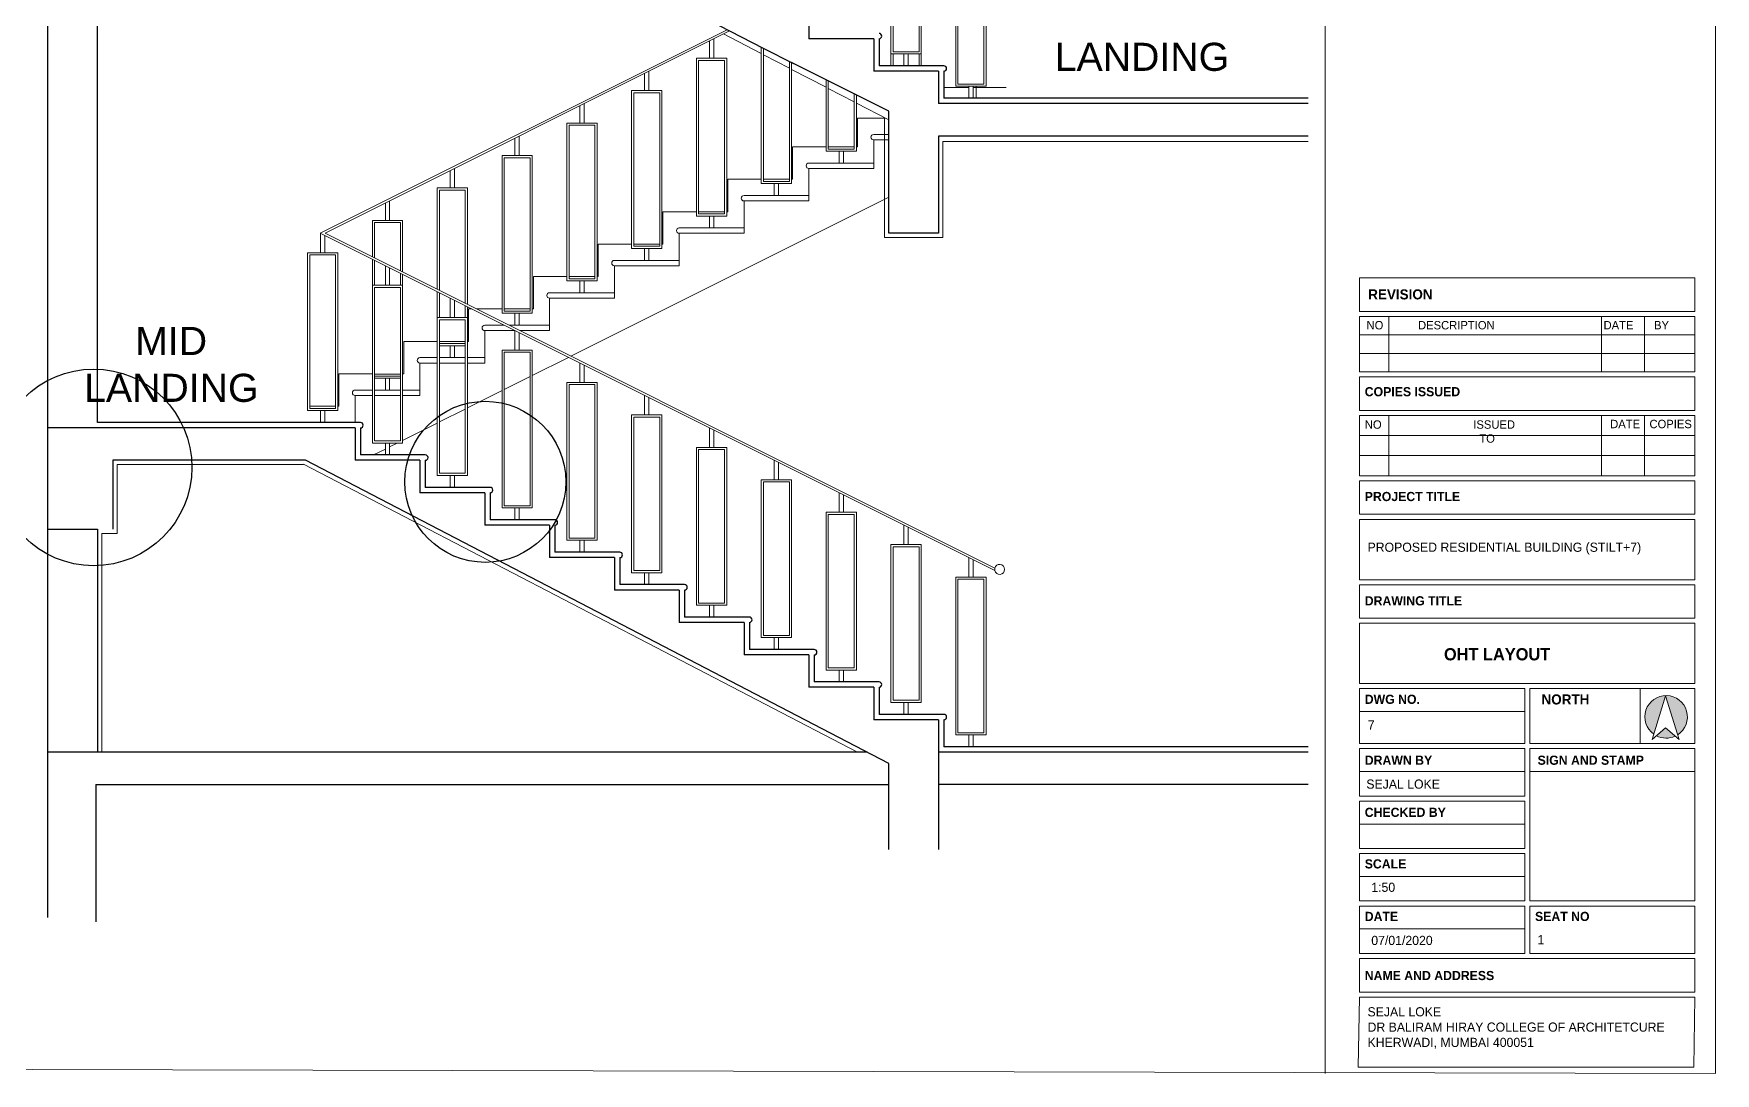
# Model space of a CAD drawing. Header units: millimetres. Extents: x -1932176 to 78768, y -1967 to 1266654.
# Drawn here: x -1915884 to -1888380, y 1112773 to 1129769 of the extents above; entities that cross this region are included whole.
import ezdxf

# ---------------------------------------------------------------- set-up
doc = ezdxf.new("R2010")
doc.units = ezdxf.units.MM
doc.layers.add('elevation', color=40, linetype='Continuous', lineweight=9, transparency=0.1)
doc.layers.add('elevation back', color=90, linetype='Continuous', lineweight=5, transparency=0.3)
for name, color, linetype, lineweight in [('PLASTER', 252, 'Continuous', 15), ('section lines', 10, 'Continuous', 30), ('SHEET', 7, 'Continuous', 13), ('text', 252, 'Continuous', 5)]:
    doc.layers.add(name, color=color, linetype=linetype, lineweight=lineweight)
doc.styles.add('20 scale', font='ARIALN.TTF', dxfattribs={"height": 0.2})
doc.styles.get("Standard").update_dxf_attribs({"font": 'arial.ttf'})

msp = doc.modelspace()

# ---------------------------------------------------------------- hatches: boundary and pattern name
at = {"layer": 'SHEET', "linetype": 'ByBlock', "lineweight": 20, "transparency": 33554687}
h = msp.add_hatch(color=0, dxfattribs=at)
h.dxf.hatch_style = 1
h.paths.add_polyline_path([(-1889193.91377, 1118944.87573), (-1888996.25525, 1118309.30116, 3.231701641), (-1889388.73652, 1118318.41964)])
h.paths.add_polyline_path([(-1889193.91377, 1118421.38491), (-1889345.59963, 1118291.94093, 0.2347967333), (-1889036.28065, 1118286.86573)])

# ---------------------------------------------------------------- linework, layer by layer
at = {"color": 252, "ltscale": 30}
msp.add_line((-1914519.77082, 1122723.73025), (-1911472.53731, 1122731.68908), dxfattribs=at)
at = {"color": 0, "ltscale": 30}
msp.add_line((-1914865.6632, 1117493.6534), (-1914865.6632, 1115250.8138), dxfattribs=at)
for centre, radius in [((-1914903.78186, 1122678.05582), 1607.01271), ((-1908497.70394, 1122442.50093), 1316.36182)]:
    msp.add_circle(centre, radius, dxfattribs=at)
at = {"layer": 'elevation', "color": 0}
for p, q in [((-1901368.52233, 1129438.01809), (-1901368.52233, 1131381.62773)), ((-1901863.25933, 1129438.01809), (-1901863.25933, 1131134.25923)), ((-1901827.92097, 1129473.35645), (-1901827.92097, 1130957.56744)), ((-1901403.86068, 1129473.35645), (-1901403.86068, 1130957.56744)), ((-1901368.52233, 1129438.01809), (-1901863.25933, 1129438.01809)), ((-1901403.86068, 1129473.35645), (-1901827.92097, 1129473.35645)), ((-1901651.22918, 1129243.65712), (-1901651.22918, 1129438.01809)), ((-1901580.55247, 1129243.65712), (-1901580.55247, 1129438.01809)), ((-1901898.59768, 1128120.9395), (-1902145.96618, 1128120.9395)), ((-1902145.96618, 1128032.59361), (-1902145.96618, 1127565.08516)), ((-1902145.96618, 1128032.59361), (-1901898.59768, 1128032.59361)), ((-1902145.96618, 1127653.43106), (-1903206.11689, 1127653.43106)), ((-1902145.96618, 1127565.08516), (-1903206.11689, 1127565.08516)), ((-1903206.11689, 1127565.08516), (-1903206.11689, 1127035.00981)), ((-1903206.11689, 1127123.3557), (-1904266.26761, 1127123.3557)), ((-1901898.59768, 1127096.12715), (-1907097.27485, 1124496.78857)), ((-1903206.11689, 1127035.00981), (-1904266.26761, 1127035.00981)), ((-1904266.26761, 1127035.00981), (-1904266.26761, 1126504.93445)), ((-1904266.26761, 1126593.28035), (-1905326.41832, 1126593.28035)), ((-1911196.75672, 1126507.02002), (-1900167.01819, 1120992.15075)), ((-1911192.58559, 1126186.88924), (-1911192.58559, 1126504.93445)), ((-1911121.90888, 1126186.88924), (-1911121.90888, 1126469.5961)), ((-1911117.73775, 1126507.02002), (-1900167.01819, 1121031.66023)), ((-1904266.26761, 1126504.93445), (-1905326.41832, 1126504.93445)), ((-1905326.41832, 1126504.93445), (-1905326.41832, 1125974.8591)), ((-1911404.61573, 1123607.18917), (-1911404.61573, 1126186.88924)), ((-1910909.87873, 1126186.88924), (-1911404.61573, 1126186.88924)), ((-1911369.27738, 1123642.52753), (-1911369.27738, 1126151.55088)), ((-1910945.21709, 1126151.55088), (-1911369.27738, 1126151.55088)), ((-1910945.21709, 1123642.52753), (-1910945.21709, 1126151.55088)), ((-1910909.87873, 1123607.18917), (-1910909.87873, 1126186.88924)), ((-1905326.41832, 1126063.20499), (-1906386.56903, 1126063.20499)), ((-1910132.43488, 1125656.81388), (-1910132.43488, 1125974.8591)), ((-1910061.75816, 1125656.81388), (-1910061.75816, 1125939.52074)), ((-1905326.41832, 1125974.8591), (-1906386.56903, 1125974.8591)), ((-1906386.56903, 1125974.8591), (-1906386.56903, 1125444.78374)), ((-1910344.46502, 1123077.11382), (-1910344.46502, 1125656.81388)), ((-1909849.72802, 1125656.81388), (-1910344.46502, 1125656.81388)), ((-1910309.12666, 1123112.45217), (-1910309.12666, 1125621.47553)), ((-1909885.06638, 1125621.47553), (-1910309.12666, 1125621.47553)), ((-1910309.12666, 1124172.60289), (-1910309.12666, 1125621.47553)), ((-1909885.06638, 1123112.45217), (-1909885.06638, 1125621.47553)), ((-1909885.06638, 1124172.60289), (-1909885.06638, 1125621.47553)), ((-1909849.72802, 1123077.11382), (-1909849.72802, 1125656.81388)), ((-1906386.56903, 1125533.12963), (-1907446.71974, 1125533.12963)), ((-1909072.28417, 1125126.73853), (-1909072.28417, 1125444.78374)), ((-1909001.60745, 1125126.73853), (-1909001.60745, 1125409.44538)), ((-1906386.56903, 1125444.78374), (-1907446.71974, 1125444.78374)), ((-1907446.71974, 1125444.78374), (-1907446.71974, 1124914.70838)), ((-1909284.31431, 1122547.03846), (-1909284.31431, 1125126.73853)), ((-1908789.57731, 1125126.73853), (-1909284.31431, 1125126.73853)), ((-1909248.97595, 1122582.37682), (-1909248.97595, 1125091.40017)), ((-1908824.91567, 1125091.40017), (-1909248.97595, 1125091.40017)), ((-1909248.97595, 1124702.67824), (-1909248.97595, 1125091.40017)), ((-1908824.91567, 1122582.37682), (-1908824.91567, 1125091.40017)), ((-1908824.91567, 1124702.67824), (-1908824.91567, 1125091.40017)), ((-1908789.57731, 1122547.03846), (-1908789.57731, 1125126.73853)), ((-1908188.82524, 1125003.05428), (-1908506.87045, 1125003.05428)), ((-1907446.71974, 1125003.05428), (-1908109.80627, 1125003.05428)), ((-1908012.13345, 1124914.70838), (-1908506.87045, 1124914.70838)), ((-1908506.87045, 1124914.70838), (-1908506.87045, 1124384.63303)), ((-1908012.13345, 1124596.66317), (-1908012.13345, 1124914.70838)), ((-1907941.45674, 1124596.66317), (-1907941.45674, 1124879.37003)), ((-1907446.71974, 1124914.70838), (-1907933.11449, 1124914.70838)), ((-1909284.31431, 1124472.97892), (-1909567.02117, 1124472.97892)), ((-1909284.31431, 1124384.63303), (-1909567.02117, 1124384.63303)), ((-1909567.02117, 1124384.63303), (-1909567.02117, 1123854.55767)), ((-1908824.91567, 1124472.97892), (-1909248.97595, 1124472.97892)), ((-1908824.91567, 1124384.63303), (-1909248.97595, 1124384.63303)), ((-1908506.87045, 1124472.97892), (-1908789.57731, 1124472.97892)), ((-1908506.87045, 1124384.63303), (-1908789.57731, 1124384.63303)), ((-1908224.1636, 1122016.96311), (-1908224.1636, 1124596.66317)), ((-1907729.4266, 1124596.66317), (-1908224.1636, 1124596.66317)), ((-1908188.82524, 1122052.30146), (-1908188.82524, 1124561.32481)), ((-1907764.76495, 1124561.32481), (-1908188.82524, 1124561.32481)), ((-1907764.76495, 1122052.30146), (-1907764.76495, 1124561.32481)), ((-1907729.4266, 1122016.96311), (-1907729.4266, 1124596.66317)), ((-1907136.78433, 1124477.03382), (-1907729.4266, 1124180.71269)), ((-1906951.98274, 1124066.58781), (-1906951.98274, 1124384.63303)), ((-1907764.76495, 1124163.04351), (-1908188.82524, 1123951.01337)), ((-1906881.30603, 1124066.58781), (-1906881.30603, 1124349.29467)), ((-1910344.46502, 1123942.90357), (-1910627.17188, 1123942.90357)), ((-1910344.46502, 1123854.55767), (-1910627.17188, 1123854.55767)), ((-1910627.17188, 1123854.55767), (-1910627.17188, 1123412.82821)), ((-1910061.75816, 1123942.90357), (-1910309.12666, 1123942.90357)), ((-1909885.06638, 1123854.55767), (-1910309.12666, 1123854.55767)), ((-1909885.06638, 1123942.90357), (-1910061.75816, 1123942.90357)), ((-1909567.02117, 1123942.90357), (-1909849.72802, 1123942.90357)), ((-1909567.02117, 1123854.55767), (-1909849.72802, 1123854.55767)), ((-1908224.1636, 1123933.34419), (-1908789.57731, 1123650.63734)), ((-1907164.01288, 1121486.88775), (-1907164.01288, 1124066.58781)), ((-1906669.27589, 1124066.58781), (-1907164.01288, 1124066.58781)), ((-1907128.67453, 1121522.22611), (-1907128.67453, 1124031.24946)), ((-1906704.61424, 1124031.24946), (-1907128.67453, 1124031.24946)), ((-1906704.61424, 1121522.22611), (-1906704.61424, 1124031.24946)), ((-1906669.27589, 1121486.88775), (-1906669.27589, 1124066.58781)), ((-1905891.83203, 1123536.51246), (-1905891.83203, 1123854.55767)), ((-1910909.87873, 1123607.18917), (-1911404.61573, 1123607.18917)), ((-1910945.21709, 1123642.52753), (-1911369.27738, 1123642.52753)), ((-1911192.58559, 1123412.82821), (-1911192.58559, 1123607.18917)), ((-1911121.90888, 1123412.82821), (-1911121.90888, 1123607.18917)), ((-1908824.91567, 1123632.96816), (-1909248.97595, 1123420.93801)), ((-1905821.15532, 1123536.51246), (-1905821.15532, 1123819.21932)), ((-1909284.31431, 1123403.26884), (-1909849.72802, 1123120.56198)), ((-1906103.86217, 1120956.81239), (-1906103.86217, 1123536.51246)), ((-1905609.12517, 1123536.51246), (-1906103.86217, 1123536.51246)), ((-1906068.52382, 1120992.15075), (-1906068.52382, 1123501.1741)), ((-1905644.46353, 1123501.1741), (-1906068.52382, 1123501.1741)), ((-1905644.46353, 1120992.15075), (-1905644.46353, 1123501.1741)), ((-1905609.12517, 1120956.81239), (-1905609.12517, 1123536.51246)), ((-1904831.68132, 1123006.4371), (-1904831.68132, 1123324.48232)), ((-1904761.0046, 1123006.4371), (-1904761.0046, 1123289.14396)), ((-1909849.72802, 1123077.11382), (-1910344.46502, 1123077.11382)), ((-1909885.06638, 1123112.45217), (-1910309.12666, 1123112.45217)), ((-1910132.43488, 1122882.75285), (-1910132.43488, 1123077.11382)), ((-1909936.62435, 1123077.11382), (-1910061.75816, 1123014.54691)), ((-1910061.75816, 1122882.75284), (-1910061.75816, 1123077.11382)), ((-1905043.71146, 1120426.73704), (-1905043.71146, 1123006.4371)), ((-1904548.97446, 1123006.4371), (-1905043.71146, 1123006.4371)), ((-1904548.97446, 1120426.73704), (-1904548.97446, 1123006.4371)), ((-1910132.43488, 1122979.20855), (-1910325.34628, 1122882.75285)), ((-1905008.3731, 1120462.07539), (-1905008.3731, 1122971.09875)), ((-1904584.31282, 1122971.09875), (-1905008.3731, 1122971.09875)), ((-1904584.31282, 1120462.07539), (-1904584.31282, 1122971.09875)), ((-1903771.53061, 1122476.36175), (-1903771.53061, 1122794.40696)), ((-1903700.85389, 1122476.36175), (-1903700.85389, 1122759.0686)), ((-1908789.57731, 1122547.03846), (-1909284.31431, 1122547.03846)), ((-1908824.91567, 1122582.37682), (-1909248.97595, 1122582.37682)), ((-1909072.28417, 1122352.67749), (-1909072.28417, 1122547.03846)), ((-1909001.60745, 1122352.67749), (-1909001.60745, 1122547.03846)), ((-1903983.56075, 1119896.66168), (-1903983.56075, 1122476.36175)), ((-1903488.82375, 1122476.36175), (-1903983.56075, 1122476.36175)), ((-1903488.82375, 1119896.66168), (-1903488.82375, 1122476.36175)), ((-1903948.22239, 1119932.00004), (-1903948.22239, 1122441.02339)), ((-1903524.16211, 1122441.02339), (-1903948.22239, 1122441.02339)), ((-1903524.16211, 1119932.00004), (-1903524.16211, 1122441.02339)), ((-1902711.37989, 1121946.28639), (-1902711.37989, 1122264.3316)), ((-1902640.70318, 1121946.28639), (-1902640.70318, 1122228.99325)), ((-1907729.4266, 1122016.96311), (-1908224.1636, 1122016.96311)), ((-1907764.76495, 1122052.30146), (-1908188.82524, 1122052.30146)), ((-1908012.13345, 1121822.60213), (-1908012.13345, 1122016.96311)), ((-1907941.45674, 1121822.60213), (-1907941.45674, 1122016.96311)), ((-1902923.41004, 1119366.58633), (-1902923.41004, 1121946.28639)), ((-1902428.67304, 1121946.28639), (-1902923.41004, 1121946.28639)), ((-1902888.07168, 1119401.92468), (-1902888.07168, 1121910.94803)), ((-1902464.0114, 1121910.94803), (-1902888.07168, 1121910.94803)), ((-1902464.0114, 1119401.92468), (-1902464.0114, 1121910.94803)), ((-1902428.67304, 1119366.58633), (-1902428.67304, 1121946.28639)), ((-1901651.22918, 1121416.21104), (-1901651.22918, 1121734.25625)), ((-1901580.55247, 1121416.21104), (-1901580.55247, 1121698.91789)), ((-1906669.27589, 1121486.88775), (-1907164.01288, 1121486.88775)), ((-1906704.61424, 1121522.22611), (-1907128.67453, 1121522.22611)), ((-1906951.98274, 1121292.52678), (-1906951.98274, 1121486.88775)), ((-1906881.30603, 1121292.52678), (-1906881.30603, 1121486.88775)), ((-1901863.25933, 1118836.51097), (-1901863.25933, 1121416.21104)), ((-1901368.52233, 1121416.21104), (-1901863.25933, 1121416.21104)), ((-1901827.92097, 1118871.84933), (-1901827.92097, 1121380.87268)), ((-1901403.86068, 1121380.87268), (-1901827.92097, 1121380.87268)), ((-1901403.86068, 1118871.84933), (-1901403.86068, 1121380.87268)), ((-1901368.52233, 1118836.51097), (-1901368.52233, 1121416.21104)), ((-1900591.07847, 1120886.13568), (-1900591.07847, 1121204.18089)), ((-1900520.40176, 1120886.13568), (-1900520.40176, 1121168.84254)), ((-1905609.12517, 1120956.81239), (-1906103.86217, 1120956.81239)), ((-1905644.46353, 1120992.15075), (-1906068.52382, 1120992.15075)), ((-1905891.83203, 1120762.45142), (-1905891.83203, 1120956.81239)), ((-1905821.15532, 1120762.45142), (-1905821.15532, 1120956.81239)), ((-1900308.37161, 1120886.13568), (-1900803.10861, 1120886.13568)), ((-1900803.10861, 1118306.43561), (-1900803.10861, 1120886.13568)), ((-1900308.37161, 1120886.13568), (-1900803.10861, 1120886.13568)), ((-1900343.70997, 1120850.79732), (-1900767.77026, 1120850.79732)), ((-1900767.77026, 1118341.77397), (-1900767.77026, 1120850.79732)), ((-1900343.70997, 1120850.79732), (-1900767.77026, 1120850.79732)), ((-1900343.70997, 1118341.77397), (-1900343.70997, 1120850.79732)), ((-1900308.37161, 1118306.43561), (-1900308.37161, 1120886.13568)), ((-1900167.01819, 1120992.15075), (-1900167.01819, 1121031.66023)), ((-1904548.97446, 1120426.73704), (-1905043.71146, 1120426.73704)), ((-1904584.31282, 1120462.07539), (-1905008.3731, 1120462.07539)), ((-1904831.68132, 1120232.37607), (-1904831.68132, 1120426.73704)), ((-1904761.0046, 1120232.37606), (-1904761.0046, 1120426.73704)), ((-1903488.82375, 1119896.66168), (-1903983.56075, 1119896.66168)), ((-1903524.16211, 1119932.00004), (-1903948.22239, 1119932.00004)), ((-1903771.53061, 1119702.30071), (-1903771.53061, 1119896.66168)), ((-1903700.85389, 1119702.30071), (-1903700.85389, 1119896.66168)), ((-1902428.67304, 1119366.58633), (-1902923.41004, 1119366.58633)), ((-1902464.0114, 1119401.92468), (-1902888.07168, 1119401.92468)), ((-1902711.37989, 1119172.22535), (-1902711.37989, 1119366.58633)), ((-1902640.70318, 1119172.22535), (-1902640.70318, 1119366.58633)), ((-1901403.86068, 1118871.84933), (-1901827.92097, 1118871.84933)), ((-1901368.52233, 1118836.51097), (-1901863.25933, 1118836.51097)), ((-1901651.22918, 1118642.15), (-1901651.22918, 1118836.51097)), ((-1901580.55247, 1118642.15), (-1901580.55247, 1118836.51097)), ((-1900343.70997, 1118341.77397), (-1900767.77026, 1118341.77397)), ((-1900308.37161, 1118306.43561), (-1900803.10861, 1118306.43561)), ((-1900591.07847, 1118112.07464), (-1900591.07847, 1118306.43561)), ((-1900520.40176, 1118112.07464), (-1900520.40176, 1118306.43561))]:
    msp.add_line(p, q, dxfattribs=at)
at = {"layer": 'elevation', "color": 0, "transparency": 33554600}
for p, q in [((-1900803.10861, 1128907.94273), (-1900803.10861, 1131487.6428)), ((-1900803.10861, 1128907.94273), (-1900803.10861, 1131487.6428)), ((-1900767.77026, 1128943.28109), (-1900767.77026, 1131452.30444)), ((-1900767.77026, 1128943.28109), (-1900767.77026, 1131452.30444)), ((-1900343.70997, 1128943.28109), (-1900343.70997, 1131452.30444)), ((-1900343.70997, 1128943.28109), (-1900343.70997, 1131452.30444)), ((-1900308.37161, 1128907.94273), (-1900308.37161, 1131487.6428)), ((-1900308.37161, 1128907.94273), (-1900308.37161, 1131487.6428)), ((-1904543.32085, 1129833.73795), (-1911196.75672, 1126507.02002)), ((-1904504.45305, 1129813.66236), (-1911117.73775, 1126507.02002)), ((-1904831.68132, 1129367.34137), (-1904831.68132, 1129650.04823)), ((-1904761.0046, 1129367.34137), (-1904761.0046, 1129685.38659)), ((-1905043.71146, 1126787.64131), (-1905043.71146, 1129367.34137)), ((-1905043.71146, 1129367.34137), (-1904548.97446, 1129367.34137)), ((-1905008.3731, 1126822.97967), (-1905008.3731, 1129332.00302)), ((-1905008.3731, 1129332.00302), (-1904584.31282, 1129332.00302)), ((-1904584.31282, 1126822.97967), (-1904584.31282, 1129332.00302)), ((-1904548.97446, 1126787.64131), (-1904548.97446, 1129367.34137)), ((-1903983.56075, 1127317.71666), (-1903983.56075, 1129544.03316)), ((-1903948.22239, 1127353.05502), (-1903948.22239, 1129526.36398)), ((-1901863.25933, 1129438.01809), (-1901863.25933, 1129243.65712)), ((-1901827.92097, 1129438.01809), (-1901827.92097, 1129243.65712)), ((-1901403.86068, 1129243.65711), (-1901403.86068, 1129438.01809)), ((-1901368.52233, 1129438.01809), (-1901368.52233, 1129243.65711)), ((-1905891.83203, 1128837.26602), (-1905891.83203, 1129119.97288)), ((-1905821.15532, 1128837.26602), (-1905821.15532, 1129155.31123)), ((-1903524.16211, 1127353.05502), (-1903524.16211, 1129314.33384)), ((-1903488.82375, 1127317.71666), (-1903488.82375, 1129296.66466)), ((-1906103.86217, 1126257.56595), (-1906103.86217, 1128837.26602)), ((-1906103.86217, 1128837.26602), (-1905609.12517, 1128837.26602)), ((-1906068.52382, 1126292.90431), (-1906068.52382, 1128801.92766)), ((-1906068.52382, 1128801.92766), (-1905644.46353, 1128801.92766)), ((-1905644.46353, 1126292.90431), (-1905644.46353, 1128801.92766)), ((-1905609.12517, 1126257.56595), (-1905609.12517, 1128837.26602)), ((-1902923.41004, 1127847.79202), (-1902923.41004, 1129013.9578)), ((-1902888.07168, 1127883.13038), (-1902888.07168, 1128996.28863)), ((-1902464.0114, 1127883.13038), (-1902464.0114, 1128784.25848)), ((-1900308.37161, 1128907.94273), (-1900803.10861, 1128907.94273)), ((-1900803.10861, 1128907.94273), (-1900308.37161, 1128907.94273)), ((-1900343.70997, 1128943.28109), (-1900767.77026, 1128943.28109)), ((-1900767.77026, 1128943.28109), (-1900343.70997, 1128943.28109)), ((-1900591.07847, 1128713.58177), (-1900591.07847, 1128907.94273)), ((-1900591.07847, 1128713.58177), (-1900591.07847, 1128907.94273)), ((-1900520.40176, 1128713.58177), (-1900520.40176, 1128907.94273)), ((-1900520.40176, 1128713.58177), (-1900520.40176, 1128907.94273)), ((-1906951.98274, 1128307.19066), (-1906951.98274, 1128589.89752)), ((-1906881.30603, 1128307.19066), (-1906881.30603, 1128625.23588)), ((-1902428.67304, 1127847.79202), (-1902428.67304, 1128766.5893)), ((-1907164.01288, 1125727.4906), (-1907164.01288, 1128307.19066)), ((-1907164.01288, 1128307.19066), (-1906669.27589, 1128307.19066)), ((-1907128.67453, 1125762.82895), (-1907128.67453, 1128271.85231)), ((-1907128.67453, 1128271.85231), (-1906704.61424, 1128271.85231)), ((-1906704.61424, 1125762.82895), (-1906704.61424, 1128271.85231)), ((-1906669.27589, 1125727.4906), (-1906669.27589, 1128307.19066)), ((-1908012.13345, 1127777.11531), (-1908012.13345, 1128059.82216)), ((-1907941.45674, 1127777.11531), (-1907941.45674, 1128095.16052)), ((-1908224.1636, 1125197.41524), (-1908224.1636, 1127777.11531)), ((-1908224.1636, 1127777.11531), (-1907729.4266, 1127777.11531)), ((-1908188.82524, 1125232.7536), (-1908188.82524, 1127741.77695)), ((-1908188.82524, 1127741.77695), (-1907764.76495, 1127741.77695)), ((-1907764.76495, 1125232.7536), (-1907764.76495, 1127741.77695)), ((-1907729.4266, 1125197.41524), (-1907729.4266, 1127777.11531)), ((-1902923.41004, 1127847.79202), (-1902428.67304, 1127847.79202)), ((-1902888.07168, 1127883.13038), (-1902464.0114, 1127883.13038)), ((-1902711.37989, 1127653.43106), (-1902711.37989, 1127847.79202)), ((-1902640.70318, 1127653.43106), (-1902640.70318, 1127847.79202)), ((-1909072.28417, 1127247.03995), (-1909072.28417, 1127529.74681)), ((-1909001.60745, 1127247.03995), (-1909001.60745, 1127565.08516)), ((-1909284.31431, 1125590.3083), (-1909284.31431, 1127247.03995)), ((-1909284.31431, 1127247.03995), (-1908789.57731, 1127247.03995)), ((-1909248.97595, 1125572.63912), (-1909248.97595, 1127211.70159)), ((-1909248.97595, 1127211.70159), (-1908824.91567, 1127211.70159)), ((-1908824.91567, 1125360.60897), (-1908824.91567, 1127211.70159)), ((-1908789.57731, 1125342.9398), (-1908789.57731, 1127247.03995)), ((-1903983.56075, 1127317.71666), (-1903488.82375, 1127317.71666)), ((-1903948.22239, 1127353.05502), (-1903524.16211, 1127353.05502)), ((-1903771.53061, 1127123.3557), (-1903771.53061, 1127317.71666)), ((-1903700.85389, 1127123.3557), (-1903700.85389, 1127317.71666)), ((-1910132.43488, 1126716.96459), (-1910132.43488, 1126999.67145)), ((-1910061.75816, 1126716.96459), (-1910061.75816, 1127035.00981)), ((-1910344.46502, 1126120.38365), (-1910344.46502, 1126716.96459)), ((-1910344.46502, 1126716.96459), (-1909849.72802, 1126716.96459)), ((-1910309.12666, 1126102.71447), (-1910309.12666, 1126681.62624)), ((-1910309.12666, 1126681.62624), (-1909885.06638, 1126681.62624)), ((-1909885.06638, 1125890.68433), (-1909885.06638, 1126681.62624)), ((-1909849.72802, 1125873.01515), (-1909849.72802, 1126716.96459)), ((-1905043.71146, 1126787.64131), (-1904548.97446, 1126787.64131)), ((-1905008.3731, 1126822.97967), (-1904584.31282, 1126822.97967)), ((-1904831.68132, 1126593.28035), (-1904831.68132, 1126787.64131)), ((-1904761.0046, 1126593.28035), (-1904761.0046, 1126787.64131)), ((-1910344.46502, 1125656.81388), (-1910344.46502, 1126080.87417)), ((-1910309.12666, 1125656.81388), (-1910309.12666, 1126063.20499)), ((-1906103.86217, 1126257.56595), (-1905609.12517, 1126257.56595)), ((-1906068.52382, 1126292.90431), (-1905644.46353, 1126292.90431)), ((-1905891.83203, 1126063.20499), (-1905891.83203, 1126257.56595)), ((-1905821.15532, 1126063.20499), (-1905821.15532, 1126257.56595)), ((-1909885.06638, 1125656.81388), (-1909885.06638, 1125851.17485)), ((-1909849.72802, 1125656.81388), (-1909849.72802, 1125833.50567)), ((-1907128.67453, 1125762.82895), (-1906704.61424, 1125762.82895)), ((-1909284.31431, 1125109.06935), (-1909284.31431, 1125550.79881)), ((-1909248.97595, 1125126.73853), (-1909248.97595, 1125533.12963)), ((-1907164.01288, 1125727.4906), (-1906669.27589, 1125727.4906)), ((-1906951.98274, 1125533.12963), (-1906951.98274, 1125727.4906)), ((-1906881.30603, 1125533.12963), (-1906881.30603, 1125727.4906)), ((-1908824.91567, 1125126.73853), (-1908824.91567, 1125321.09949)), ((-1908789.57731, 1125126.73853), (-1908789.57731, 1125303.43031)), ((-1908224.1636, 1125197.41524), (-1907729.4266, 1125197.41524)), ((-1908188.82524, 1125232.7536), (-1907764.76495, 1125232.7536)), ((-1908012.13345, 1125003.05428), (-1908012.13345, 1125197.41524)), ((-1907941.45674, 1125003.05428), (-1907941.45674, 1125197.41524)), ((-1909248.97595, 1124702.67824), (-1908824.91567, 1124702.67824)), ((-1909248.97595, 1124667.33988), (-1908824.91567, 1124667.33988)), ((-1909072.28417, 1124472.97892), (-1909072.28417, 1124667.33988)), ((-1909001.60745, 1124472.97892), (-1909001.60745, 1124667.33988)), ((-1907941.45674, 1124914.70838), (-1907941.45674, 1124918.87951)), ((-1910309.12666, 1124172.60289), (-1909885.06638, 1124172.60289)), ((-1910309.12666, 1124137.26453), (-1909885.06638, 1124137.26453)), ((-1910132.43488, 1123942.90357), (-1910132.43488, 1124137.26453)), ((-1910061.75816, 1123942.90357), (-1910061.75816, 1124137.26453))]:
    msp.add_line(p, q, dxfattribs=at)
at = {"layer": 'elevation', "color": 0}
for centre, radius, start, end in [((-1902145.96618, 1128076.76656), 44.17295, 90, 270), ((-1903206.11689, 1127609.25811), 44.17295, 90, 270), ((-1904266.26761, 1127079.18275), 44.17295, 90, 270), ((-1905326.41832, 1126549.1074), 44.17295, 90, 270), ((-1906386.56903, 1126019.03204), 44.17295, 90, 270), ((-1907446.71974, 1125488.95669), 44.17295, 90, 270), ((-1908506.87045, 1124958.88133), 44.17295, 90, 270), ((-1909567.02117, 1124428.80597), 44.17295, 90, 270), ((-1910627.17188, 1123898.73062), 44.17295, 90, 270), ((-1900086.90819, 1121011.90549), 82.50976, 193.852492665, 166.147507335)]:
    msp.add_arc(centre, radius, start, end, dxfattribs=at)
at = {"layer": 'elevation back', "color": 0}
msp.add_line((-1900467.39422, 1128907.94273), (-1900467.39422, 1128713.58177), dxfattribs=at)
at = {"layer": 'PLASTER', "color": 0}
for p, q in [((-1903983.56075, 1129442.52006), (-1904603.0564, 1129764.36069)), ((-1903524.16211, 1129203.85309), (-1903948.22239, 1129424.16106)), ((-1902923.41004, 1128891.75013), (-1903488.82375, 1129185.49409)), ((-1902464.0114, 1128653.08316), (-1902888.07168, 1128873.39113)), ((-1900591.07847, 1128890.27355), (-1900997.46958, 1128890.27355)), ((-1899978.11055, 1128890.27355), (-1900520.40176, 1128890.27355)), ((-1901898.59768, 1128359.3392), (-1902428.67304, 1128634.72416)), ((-1902411.00386, 1128385.97718), (-1902411.00386, 1127918.46873)), ((-1902411.00386, 1128385.97718), (-1901949.87187, 1128385.97718)), ((-1901969.2744, 1126434.25774), (-1901969.2744, 1128396.05719)), ((-1895041.82399, 1128006.81463), (-1901015.13876, 1128006.81463)), ((-1901015.13876, 1128006.81463), (-1901015.13876, 1126434.25774)), ((-1903471.15457, 1127918.46873), (-1903471.15457, 1127388.39338)), ((-1903471.15457, 1127918.46873), (-1902923.41004, 1127918.46873)), ((-1902888.07168, 1127918.46873), (-1902464.0114, 1127918.46873)), ((-1902428.67304, 1127918.46873), (-1902411.00386, 1127918.46873)), ((-1904531.30528, 1127388.39338), (-1904531.30528, 1126858.31802)), ((-1904531.30528, 1127388.39338), (-1903983.56075, 1127388.39338)), ((-1903948.22239, 1127388.39338), (-1903524.16211, 1127388.39338)), ((-1903488.82375, 1127388.39338), (-1903471.15457, 1127388.39338)), ((-1905591.456, 1126504.93445), (-1905591.456, 1126858.31802)), ((-1905591.456, 1126858.31802), (-1905043.71146, 1126858.31802)), ((-1904584.31282, 1126858.31802), (-1905008.3731, 1126858.31802)), ((-1904531.30528, 1126858.31802), (-1904548.97446, 1126858.31802)), ((-1906651.60671, 1126328.24267), (-1906651.60671, 1125798.16731)), ((-1906103.86217, 1126328.24267), (-1906651.60671, 1126328.24267)), ((-1905644.46353, 1126328.24267), (-1906068.52382, 1126328.24267)), ((-1905591.456, 1126328.24267), (-1905609.12517, 1126328.24267)), ((-1905591.456, 1126504.93445), (-1905591.456, 1126328.24267)), ((-1901015.13876, 1126434.25774), (-1901969.2744, 1126434.25774)), ((-1907711.75742, 1125798.16731), (-1907711.75742, 1125268.09196)), ((-1907711.75742, 1125798.16731), (-1907164.01288, 1125798.16731)), ((-1907128.67453, 1125798.16731), (-1906704.61424, 1125798.16731)), ((-1906669.27589, 1125798.16731), (-1906651.60671, 1125798.16731)), ((-1908771.90813, 1125268.09196), (-1908771.90813, 1124738.0166)), ((-1908771.90813, 1125268.09196), (-1908718.9006, 1125268.09196)), ((-1908639.88163, 1125268.09196), (-1908224.1636, 1125268.09196)), ((-1908188.82524, 1125268.09196), (-1907764.76495, 1125268.09196)), ((-1907729.4266, 1125268.09196), (-1907711.75742, 1125268.09196)), ((-1909832.05884, 1124738.0166), (-1909832.05884, 1124207.94124)), ((-1909832.05884, 1124738.0166), (-1909284.31431, 1124738.0166)), ((-1908824.91567, 1124738.0166), (-1909248.97595, 1124738.0166)), ((-1908771.90813, 1124738.0166), (-1908789.57731, 1124738.0166)), ((-1910892.20955, 1124207.94124), (-1910892.20955, 1123677.86589)), ((-1910344.46502, 1124207.94124), (-1910892.20955, 1124207.94124)), ((-1910309.12666, 1124204.18842), (-1909885.06638, 1124204.18842)), ((-1909832.05884, 1124207.94124), (-1909849.72802, 1124207.94124)), ((-1910945.21709, 1123677.86589), (-1911369.27738, 1123677.86589)), ((-1910892.20955, 1123677.86589), (-1910909.87873, 1123677.86589)), ((-1914519.77082, 1122723.73025), (-1914519.65018, 1121600.07985)), ((-1902410.40949, 1118023.72876), (-1911472.53731, 1122731.68908)), ((-1914768.16486, 1121600.07985), (-1914768.16486, 1118023.72876)), ((-1914768.16486, 1121600.07985), (-1914519.65018, 1121600.07985))]:
    msp.add_line(p, q, dxfattribs=at)
at = {"layer": 'section lines', "color": 0}
for p, q in [((-1914838.84158, 1123412.82821), (-1914838.84158, 1133407.56842)), ((-1903948.22239, 1129526.36398), (-1911439.95409, 1133395.91408)), ((-1915650.5059, 1115323.6039), (-1915651.62379, 1132322.98784)), ((-1903206.11689, 1130215.46194), (-1903206.11689, 1129685.38659)), ((-1902145.96618, 1129685.38659), (-1903206.11689, 1129685.38659)), ((-1902145.96618, 1129685.38659), (-1903206.11689, 1129685.38659)), ((-1902145.96618, 1129685.38659), (-1902145.96618, 1129155.31123)), ((-1902057.62029, 1129685.38659), (-1902057.62029, 1129243.65712)), ((-1903451.2679, 1129277.88674), (-1903948.22239, 1129526.36398)), ((-1901898.59768, 1128501.55163), (-1903488.82375, 1129296.66466)), ((-1901085.81547, 1129155.31123), (-1902145.96618, 1129155.31123)), ((-1900997.51018, 1129243.65711), (-1902057.62029, 1129243.65712)), ((-1901085.81547, 1129155.31123), (-1901085.81547, 1128625.23588)), ((-1900997.46958, 1129155.31123), (-1900997.46958, 1128713.58177)), ((-1901898.59768, 1126504.93445), (-1901898.59768, 1128501.55163)), ((-1895041.82399, 1128625.23588), (-1901085.81547, 1128625.23588)), ((-1895041.82399, 1128713.58177), (-1900997.46958, 1128713.58177)), ((-1895041.82399, 1128095.16052), (-1901085.81547, 1128095.16052)), ((-1901085.81547, 1128095.16052), (-1901085.81547, 1126504.93445)), ((-1901085.81547, 1126504.93445), (-1901898.59768, 1126504.93445)), ((-1910627.17188, 1123324.48232), (-1915651.62379, 1123324.48232)), ((-1910538.82598, 1123412.82821), (-1914838.84158, 1123412.82821)), ((-1910627.17188, 1123324.48232), (-1910627.17188, 1122794.40696)), ((-1910538.82598, 1123324.48232), (-1910538.82598, 1122882.75285)), ((-1914590.45512, 1122794.40696), (-1914590.33448, 1121670.75656)), ((-1911439.95409, 1122794.40696), (-1914590.45512, 1122794.40696)), ((-1901898.59768, 1117837.4776), (-1911439.95409, 1122794.40696)), ((-1909567.02117, 1122794.40696), (-1910627.17188, 1122794.40696)), ((-1909478.71588, 1122882.75283), (-1910538.82598, 1122882.75285)), ((-1909567.02117, 1122794.40696), (-1909567.02117, 1122264.3316)), ((-1909478.67527, 1122794.40696), (-1909478.67527, 1122352.6775)), ((-1908506.87045, 1122264.3316), (-1909567.02117, 1122264.3316)), ((-1908418.56517, 1122352.67748), (-1909478.67527, 1122352.6775)), ((-1908506.87045, 1122264.3316), (-1908506.87045, 1121734.25625)), ((-1908418.52456, 1122264.3316), (-1908418.52456, 1121822.60214)), ((-1915651.62379, 1121670.75656), (-1914838.84158, 1121670.75656)), ((-1914838.84158, 1121670.75656), (-1914838.84158, 1118023.72876)), ((-1907446.71974, 1121734.25625), (-1908506.87045, 1121734.25625)), ((-1907358.41446, 1121822.60212), (-1908418.52456, 1121822.60214)), ((-1907446.71974, 1121734.25625), (-1907446.71974, 1121204.18089)), ((-1907358.37385, 1121734.25625), (-1907358.37385, 1121292.52679)), ((-1906386.56903, 1121204.18089), (-1907446.71974, 1121204.18089)), ((-1906298.26374, 1121292.52677), (-1907358.37385, 1121292.52679)), ((-1906386.56903, 1121204.18089), (-1906386.56903, 1120674.10554)), ((-1906298.22314, 1121204.18089), (-1906298.22314, 1120762.45143)), ((-1905326.41832, 1120674.10554), (-1906386.56903, 1120674.10554)), ((-1905238.11303, 1120762.45141), (-1906298.22314, 1120762.45143)), ((-1905326.41832, 1120674.10554), (-1905326.41832, 1120144.03018)), ((-1905238.07242, 1120674.10554), (-1905238.07242, 1120232.37607)), ((-1904266.26761, 1120144.03018), (-1905326.41832, 1120144.03018)), ((-1904177.96232, 1120232.37605), (-1905238.07242, 1120232.37607)), ((-1904266.26761, 1120144.03018), (-1904266.26761, 1119613.95482)), ((-1904177.92171, 1120144.03018), (-1904177.92171, 1119702.30072)), ((-1903117.81161, 1119702.3007), (-1904177.92171, 1119702.30072)), ((-1903206.11689, 1119613.95482), (-1904266.26761, 1119613.95482)), ((-1903206.11689, 1119613.95482), (-1904266.26761, 1119613.95482)), ((-1903206.11689, 1119613.95482), (-1903206.11689, 1119083.87947)), ((-1903117.771, 1119613.95482), (-1903117.771, 1119172.22536)), ((-1902057.6609, 1119172.22534), (-1903117.771, 1119172.22536)), ((-1902145.96618, 1119083.87947), (-1903206.11689, 1119083.87947)), ((-1902145.96618, 1119083.87947), (-1902145.96618, 1118553.80411)), ((-1902057.62029, 1119083.87947), (-1902057.62029, 1118642.15001)), ((-1900997.51018, 1118642.14999), (-1902057.62029, 1118642.15001)), ((-1901085.81547, 1118553.80411), (-1902145.96618, 1118553.80411)), ((-1901085.81547, 1118553.80411), (-1901085.81547, 1118023.72876)), ((-1900997.46958, 1118553.80411), (-1900997.46958, 1118112.07465)), ((-1895041.82399, 1118112.07465), (-1900997.46958, 1118112.07465)), ((-1902257.10363, 1118023.72876), (-1915651.1793, 1118023.72876)), ((-1901898.59768, 1116433.50269), (-1901898.59768, 1117837.4776)), ((-1895041.82399, 1118023.72876), (-1901085.81547, 1118023.72876)), ((-1901085.81547, 1118023.72876), (-1901085.81547, 1116433.50269)), ((-1914865.6632, 1117493.6534), (-1901898.59768, 1117493.6534)), ((-1895041.82399, 1117493.6534), (-1901085.81547, 1117493.6534))]:
    msp.add_line(p, q, dxfattribs=at)
for centre in [(-1902057.6609, 1129729.55952), (-1900997.51018, 1129199.48416), (-1910538.82598, 1123368.65526), (-1909478.71588, 1122838.57989), (-1908418.56517, 1122308.50453), (-1907358.41446, 1121778.42918), (-1906298.26374, 1121248.35382), (-1905238.11303, 1120718.27846), (-1904177.96232, 1120188.20311), (-1903117.81161, 1119658.12775), (-1902057.6609, 1119128.0524), (-1900997.51018, 1118597.97704)]:
    msp.add_arc(centre, 44.17295, 270, 90, dxfattribs=at)
at = {"layer": 'SHEET'}
msp.add_line((-1894759.67933, 1143011.12403), (-1894759.67933, 1112773.45451), dxfattribs=at)
at = {"layer": 'SHEET', "color": 18, "linetype": 'Continuous', "lineweight": 9, "ltscale": 2.5, "true_color": 0x000000}
for p, q in [((-1888713.54729, 1125776.20712), (-1888713.54729, 1125240.05364)), ((-1888713.54729, 1125227.50157), (-1888713.54729, 1125776.20712)), ((-1894200.60273, 1125145.19574), (-1888713.54729, 1125145.19574)), ((-1893721.69684, 1125145.19574), (-1893721.69684, 1124241.67988)), ((-1890245.03484, 1125145.19574), (-1890245.03484, 1124241.67988)), ((-1889541.41422, 1125145.19574), (-1889541.41422, 1124241.67988)), ((-1888713.54729, 1125145.19574), (-1888713.54729, 1124241.67988)), ((-1894200.60273, 1124844.02379), (-1888713.54729, 1124844.02379)), ((-1894200.60273, 1124542.85183), (-1888713.54729, 1124542.85183)), ((-1888713.54729, 1124241.67988), (-1894200.60273, 1124241.67988)), ((-1888713.54729, 1124159.37405), (-1888713.54729, 1123610.6685)), ((-1894200.60273, 1123528.36267), (-1888713.54729, 1123528.36267)), ((-1893721.69684, 1123528.36267), (-1893721.69684, 1122542.54097)), ((-1890245.03484, 1123528.36267), (-1890245.03484, 1122542.54097)), ((-1889541.41422, 1123528.36267), (-1889541.41422, 1122542.54097)), ((-1888713.54729, 1123528.36267), (-1888713.54729, 1122542.54097)), ((-1894200.60273, 1123199.75544), (-1888713.54729, 1123199.75544)), ((-1894200.60273, 1122871.14821), (-1888713.54729, 1122871.14821)), ((-1888713.54729, 1122542.54097), (-1894200.60273, 1122542.54097)), ((-1891498.22793, 1118163.37602), (-1891498.22793, 1119061.95734)), ((-1891415.92209, 1118163.37602), (-1891415.92209, 1119061.95734)), ((-1889612.12861, 1119061.95734), (-1889612.12861, 1118163.37602)), ((-1891498.22793, 1117305.9456), (-1891498.22793, 1118081.07019)), ((-1891415.92209, 1115591.08478), (-1891415.92209, 1118081.07019)), ((-1891498.22793, 1116448.51519), (-1891498.22793, 1117223.63977)), ((-1891498.22793, 1115591.08478), (-1891498.22793, 1116366.20936)), ((-1891415.92209, 1115591.08478), (-1888713.54729, 1115591.08478)), ((-1891498.22793, 1114733.65437), (-1891498.22793, 1115508.77895)), ((-1891415.92209, 1114733.65437), (-1891415.92209, 1115508.77895)), ((-1891415.92209, 1115508.77895), (-1888713.54729, 1115508.77895)), ((-1891415.92209, 1114733.65437), (-1888713.54729, 1114733.65437))]:
    msp.add_line(p, q, dxfattribs=at)
at = {"layer": 'SHEET', "color": 0, "linetype": 'Continuous', "lineweight": 9, "ltscale": 2.5}
for p, q in [((-1894200.60273, 1125145.19574), (-1894200.60273, 1124241.67988)), ((-1894200.60273, 1122542.54097), (-1894200.60273, 1123528.36267))]:
    msp.add_line(p, q, dxfattribs=at)
at = {"layer": 'SHEET', "linetype": 'ByBlock', "lineweight": 20}
for p, q in [((-1889415.53007, 1118232.26448), (-1889193.91377, 1118944.87573)), ((-1888972.29747, 1118232.26448), (-1889193.91377, 1118944.87573)), ((-1889415.53007, 1118232.26448), (-1889193.91377, 1118421.38491)), ((-1888972.29747, 1118232.26448), (-1889193.91377, 1118421.38491))]:
    msp.add_line(p, q, dxfattribs=at)
at = {"layer": 'SHEET'}
msp.add_lwpolyline([(-1931971.86696, 1143112.92678), (-1888380.23618, 1143011.12403), (-1888380.23618, 1112773.45451), (-1931971.86696, 1112875.25726)], close=True, dxfattribs=at)
at = {"layer": 'SHEET', "color": 18, "linetype": 'Continuous', "lineweight": 9, "ltscale": 2.5, "true_color": 0x000000}
for points in [[(-1888713.54729, 1125227.50157), (-1894200.60273, 1125227.50157), (-1894200.60273, 1125776.20712), (-1888713.54729, 1125776.20712)], [(-1892321.28624, 1124159.37405), (-1894200.60273, 1124159.37405)], [(-1888713.54729, 1123610.6685), (-1894200.60273, 1123610.6685), (-1894200.60273, 1124159.37405), (-1888713.54729, 1124159.37405)], [(-1888713.54729, 1122460.23514), (-1894200.60273, 1122460.23514)], [(-1888713.54729, 1120761.09624), (-1894200.60273, 1120761.09624)], [(-1891498.22793, 1118687.48953), (-1894200.60273, 1118687.48953), (-1894200.60273, 1119061.95734), (-1891498.22793, 1119061.95734)], [(-1891415.92209, 1119061.95734), (-1888713.54729, 1119061.95734)], [(-1888713.54729, 1119061.95734), (-1888713.54729, 1118163.37602)], [(-1891498.22793, 1118163.37602), (-1894200.60273, 1118163.37602), (-1894200.60273, 1118687.48953), (-1891498.22793, 1118687.48953)], [(-1891498.22793, 1117706.60238), (-1894200.60273, 1117706.60238), (-1894200.60273, 1118081.07019), (-1891498.22793, 1118081.07019)], [(-1888713.54729, 1118163.37602), (-1891415.92209, 1118163.37602)], [(-1891415.92209, 1118081.07019), (-1888713.54729, 1118081.07019)], [(-1888713.54729, 1118081.07019), (-1888713.54729, 1115591.08478)], [(-1891498.22793, 1117305.9456), (-1894200.60273, 1117305.9456), (-1894200.60273, 1117706.60238), (-1891498.22793, 1117706.60238)], [(-1891415.92209, 1117706.60238), (-1888713.54729, 1117706.60238)], [(-1891498.22793, 1116849.17197), (-1894200.60273, 1116849.17197), (-1894200.60273, 1117223.63977), (-1891498.22793, 1117223.63977)], [(-1891498.22793, 1116448.51519), (-1894200.60273, 1116448.51519), (-1894200.60273, 1116849.17197), (-1891498.22793, 1116849.17197)], [(-1891498.22793, 1115991.74155), (-1894200.60273, 1115991.74155), (-1894200.60273, 1116366.20936), (-1891498.22793, 1116366.20936)], [(-1891498.22793, 1115591.08478), (-1894200.60273, 1115591.08478), (-1894200.60273, 1115991.74155), (-1891498.22793, 1115991.74155)], [(-1891498.22793, 1115134.31114), (-1894200.60273, 1115134.31114), (-1894200.60273, 1115508.77895), (-1891498.22793, 1115508.77895)], [(-1888713.54729, 1115508.77895), (-1888713.54729, 1114733.65437)], [(-1891498.22793, 1114733.65437), (-1894200.60273, 1114733.65437), (-1894200.60273, 1115134.31114), (-1891498.22793, 1115134.31114)], [(-1888713.54729, 1114651.34854), (-1894200.60273, 1114651.34854)]]:
    msp.add_lwpolyline(points, dxfattribs=at)
at = {"layer": 'SHEET', "color": 0, "linetype": 'Continuous', "lineweight": 9, "ltscale": 2.5}
for points in [[(-1894200.60273, 1123610.6685), (-1894200.60273, 1124159.37405)], [(-1894200.60273, 1122542.54097), (-1894200.60273, 1123528.36267)], [(-1894200.60273, 1121911.5296), (-1894200.60273, 1122460.23514)], [(-1894200.60273, 1120843.40207), (-1894200.60273, 1121829.22377)], [(-1894200.60273, 1120212.3907), (-1894200.60273, 1120761.09624)], [(-1894200.60273, 1119144.26317), (-1894200.60273, 1120130.08486)]]:
    msp.add_lwpolyline(points, dxfattribs=at)
at = {"layer": 'SHEET', "color": 18, "linetype": 'Continuous', "lineweight": 9, "ltscale": 2.5, "true_color": 0x000000}
for points in [[(-1894200.60273, 1122460.23514), (-1888713.54729, 1122460.23514), (-1888713.54729, 1121911.5296), (-1894200.60273, 1121911.5296)], [(-1894200.60273, 1121829.22377), (-1888713.54729, 1121829.22377), (-1888713.54729, 1120843.40207), (-1894200.60273, 1120843.40207)], [(-1894200.60273, 1120761.09624), (-1888713.54729, 1120761.09624), (-1888713.54729, 1120212.3907), (-1894200.60273, 1120212.3907)], [(-1894200.60273, 1120130.08486), (-1888713.54729, 1120130.08486), (-1888713.54729, 1119144.26317), (-1894200.60273, 1119144.26317)], [(-1894200.60273, 1114651.34854), (-1888713.54729, 1114651.34854), (-1888713.54729, 1114102.64299), (-1894200.60273, 1114102.64299)], [(-1894200.60273, 1114020.33716), (-1888713.54729, 1114020.33716), (-1888734.87978, 1112875.46167), (-1894221.93522, 1112875.46167)]]:
    msp.add_lwpolyline(points, close=True, dxfattribs=at)
at = {"layer": 'SHEET', "linetype": 'ByBlock', "lineweight": 20}
for start, end in [(303.056834928, 234.281348044), (242.632966002, 295.487021518)]:
    msp.add_arc((-1889185.83422, 1118600.59417), 347.55116, start, end, dxfattribs=at)

# ---------------------------------------------------------------- texts
at = {"layer": 'SHEET', "color": 18, "linetype": 'Continuous', "lineweight": 9, "ltscale": 50, "true_color": 0x000000, "attachment_point": 1, "style": '20 scale'}
for s, width, heights, insert, char_height in [('{\\fCentury Gothic|b1|i0|c0|p34;REVISION  }', 66.4831048, [6.59764], (-1894057.54239, 1125589.518), 164.6116632), ('\\pi-135.47;{\\fCentury Gothic|b0|i0|c0|p34;NO}', 8.7279214, [4.14976], (-1893949.28679, 1125071.72314), 137.176386), ('\\pi-565.24;{\\fCentury Gothic|b0|i0|c0|p34;DESCRIPTION}', 34.9161875, [4.14976], (-1892677.84651, 1125071.72314), 137.176386), ('\\pi-215.3;{\\fCentury Gothic|b0|i0|c0|p34;DATE}', 12.8232824, [4.14976], (-1889993.7189, 1125071.72314), 137.176386), ('\\pi-93.109;{\\fCentury Gothic|b0|i0|c0|p34;BY}', 13.5326087, [4.14976], (-1889290.09829, 1125071.72314), 137.176386), ('\\pi-135.47;{\\fCentury Gothic|b0|i0|c0|p34;NO}', 8.7279214, [4.14976], (-1893977.69383, 1123447.84876), 137.176386), ('\\pi-215.3;{\\fCentury Gothic|b0|i0|c0|p34;DATE}', 12.8232824, [4.14976], (-1889885.14903, 1123456.67327), 137.176386), ('\\pi-319.39;{\\fCentury Gothic|b0|i0|c0|p34;COPIES}', 13.5326087, [4.14976], (-1889138.5271, 1123456.67327), 137.176386), ('{\\fCentury Gothic|b1|i0|c0|p34;NORTH}', 30.7331048, [4.78312], (-1891223.296, 1118968.22064), 164.6116632), ('{\\fCentury Gothic|b0|i0|c0|p34;7}', 689.9624133, [4.78312], (-1894064.70568, 1118543.64387), 150), ('{\\fCentury Gothic|b0|i0|c0|p34;SEJAL LOKE}', 2212.0658659, [4.78312], (-1894088.59007, 1117576.806), 150), ('{\\fCentury Gothic|b0|i0|c0|p34;1:50}', 30.7331048, [4.78312], (-1894007.62874, 1115890.42581), 150), ('{\\fCentury Gothic|b0|i0|c0|p34;07/01/2020}', 1240.2372357, [4.78312], (-1894007.62874, 1115021.3645), 150), ('{\\fCentury Gothic|b0|i0|c0|p34;1}', 689.9624133, [4.78312], (-1891288.47406, 1115033.6314), 150)]:
    msp.add_mtext_dynamic_manual_height_columns(s, width=width, gutter_width=1125, heights=heights, dxfattribs=dict(at, insert=insert, char_height=char_height))
at = {"layer": 'SHEET', "linetype": 'ByBlock', "lineweight": 20, "attachment_point": 1}
for s, width, insert, char_height in [('{\\fCentury Gothic|b1|i0|c0|p34;COPIES ISSUED}', 2437.1509055, (-1894114.45672, 1123991.21513), 150), ('{\\fCentury Gothic|b1|i0|c0|p34;PROJECT TITLE}', 2437.1509055, (-1894114.45672, 1122277.88054), 150), ('{\\fCentury Gothic|b0|i0|c0|p34;PROPOSED RESIDENTIAL BUILDING (STILT+7)}', 4907.5748606, (-1894068.96641, 1121449.06516), 150), ('{\\fCentury Gothic|b1|i0|c0|p34;DRAWING TITLE}', 2437.1509055, (-1894114.45672, 1120572.85625), 150), ('{\\fCentury Gothic|b1|i0|c0|p34;OHT LAYOUT}', 4907.5748606, (-1892819.14187, 1119724.40641), 200), ('{\\fCentury Gothic|b1|i0|c0|p34;DWG NO.}', 2437.1509055, (-1894114.45672, 1118962.93612), 150), ('{\\fCentury Gothic|b1|i0|c0|p34;DRAWN BY}', 2437.1509055, (-1894114.45672, 1117967.21782), 150), ('{\\fCentury Gothic|b1|i0|c0|p34;SIGN AND STAMP}', 2437.1509055, (-1891287.24317, 1117967.21782), 150), ('{\\fCentury Gothic|b1|i0|c0|p34;CHECKED BY}', 2437.1509055, (-1894114.45672, 1117115.28559), 150), ('{\\fCentury Gothic|b1|i0|c0|p34;SCALE}', 2437.1509055, (-1894114.45672, 1116272.77494), 150), ('{\\fCentury Gothic|b1|i0|c0|p34;DATE}', 2437.1509055, (-1894114.45672, 1115413.86367), 150), ('{\\fCentury Gothic|b1|i0|c0|p34;SEAT NO }', 2437.1509055, (-1891329.77608, 1115413.86367), 150), ('{\\fCentury Gothic|b1|i0|c0|p34;NAME AND ADDRESS}', 2437.1509055, (-1894114.45672, 1114447.51279), 150), ('{\\fCentury Gothic|b0|i0|c0|p34;SEJAL LOKE\\PDR BALIRAM HIRAY COLLEGE OF ARCHITETCURE \\PKHERWADI, MUMBAI 400051}', 4907.5748606, (-1894068.96641, 1113854.55377), 150)]:
    msp.add_mtext_dynamic_manual_height_columns(s, width=width, gutter_width=57.3737, heights=[0], dxfattribs=dict(at, insert=insert, char_height=char_height))
at = {"layer": 'SHEET', "color": 18, "linetype": 'Continuous', "lineweight": 9, "ltscale": 50, "true_color": 0x000000}
note = msp.add_mtext_dynamic_manual_height_columns('\\pi-271.72;{\\fCentury Gothic|b0|i0|c0|p34;ISSUED }', width=34.9161875, gutter_width=430.8795, heights=[4.14976, 0], dxfattribs=dict(at, insert=(-1892706.25354, 1123447.84876), char_height=137.176386, attachment_point=1, style='20 scale'))
for column, words in zip(note.columns.linked_columns, ['\\pi-99.249;{\\fCentury Gothic|b0|i0|c0|p34;TO}']):
    column.text = words
at = {"layer": 'text', "color": 0, "char_height": 459.3986418, "attachment_point": 1}
for insert in [(-1897802.05361, 1130385.99513), (-1913676.61237, 1124975.06881)]:
    msp.add_mtext_dynamic_manual_height_columns('\\pi-547.02;MID\\P\\pi-1382.6;LANDING', width=0.5617341, gutter_width=1, heights=[0], dxfattribs=dict(at, insert=insert))

doc.saveas('drawing.dxf')
